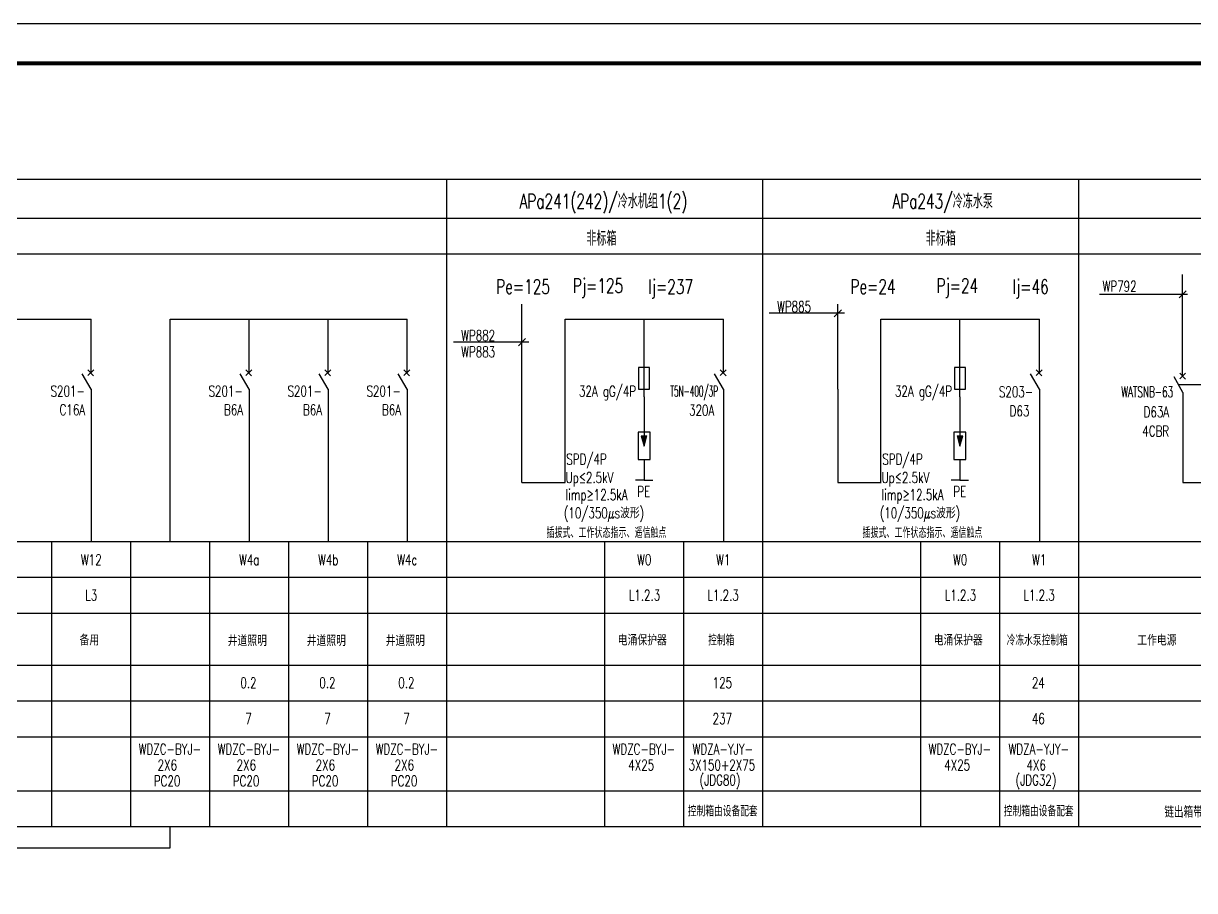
# Model space of a CAD drawing. Extents: x 1980812 to 2226895, y -554123 to 281606.
# Drawn here: x 2158333 to 2187690, y 183565 to 205291 of the extents above; entities that cross this region are included whole.
import ezdxf
from ezdxf.enums import TextEntityAlignment as Align

# ---------------------------------------------------------------- set-up
doc = ezdxf.new("R2010")
doc.units = 0
doc.header["$LTSCALE"] = 1000
doc.header["$MEASUREMENT"] = 0
doc.linetypes.add('DXXX', pattern=[4.5, 3, -1.5])
for name, color, linetype in [('1', 1, 'Continuous'), ('2', 2, 'Continuous'), ('7', 7, 'Continuous'), ('DQ1', 1, 'Continuous'), ('DQ2', 2, 'Continuous'), ('DQ7', 7, 'Continuous'), ('TK', 1, 'Continuous'), ('ZYJ', 4, 'Continuous')]:
    doc.layers.add(name, color=color, linetype=linetype)
doc.styles.add('D8', font='txtw.shx', dxfattribs={"width": 0.7, "bigfont": 'hztxtw.shx'})

# ---------------------------------------------------------------- blocks, each defined once
blk = doc.blocks.new('BLQ')
at = {"layer": '1'}
blk.add_hatch(color=256, dxfattribs=at).paths.add_polyline_path([(0.8, -1), (-0.8, -1), (0, -3.88)])
for p, q in [((-0.8, -1), (0.8, -1)), ((-0.8, -1), (0, -3.88)), ((0, -3.88), (0.8, -1))]:
    blk.add_line(p, q, dxfattribs=at)
blk.add_lwpolyline([(-1.67, -7.58), (1.67, -7.58), (1.67, 0), (-1.67, 0)], close=True, dxfattribs=at)
at = {"layer": '2'}
for p, q in [((0, -7.58), (0, -13.31)), ((0, -13.31), (-2.41, -13.31)), ((0, -13.31), (2.41, -13.31))]:
    blk.add_line(p, q, dxfattribs=at)
blk = doc.blocks.new('RD')
at = {"layer": '1', "color": 1}
blk.add_lwpolyline([(-150, 0), (-150, -600), (150, -600), (150, 0)], close=True, dxfattribs=at)
blk = doc.blocks.new('ta1j')
at = {"layer": 'TK'}
blk.add_lwpolyline([(-210, 594), (841, 594), (841, 0), (-210, 0)], close=True, dxfattribs=at)
at = {"layer": 'TK', "const_width": 1}
blk.add_lwpolyline([(831, 10), (831, 584), (-185, 584), (-185, 10)], close=True, dxfattribs=at)

msp = doc.modelspace()

# ---------------------------------------------------------------- linework, layer by layer
at = {"layer": '2'}
for p, q in [((2173889.7, 195936.4), (2173889.7, 197885.1)), ((2181809.7, 195936.4), (2181809.7, 197885.1)), ((2173889.7, 195936.4), (2173889.7, 194958.3)), ((2181809.7, 195936.4), (2181809.7, 194958.3))]:
    msp.add_line(p, q, dxfattribs=at)
at = {"layer": 'DQ1'}
for p, q in [((2128699.8, 201388.6), (2168939.7, 201388.6)), ((2168939.7, 201388.6), (2176859.7, 201388.6)), ((2176859.7, 201388.6), (2184779.7, 201388.6)), ((2184779.7, 201388.6), (2184779.7, 185172)), ((2184779.7, 201388.6), (2205219.6, 201388.6)), ((2160029.7, 196124), (2159804.7, 196513.7)), ((2159947.6, 196610.3), (2160093.1, 196462.5)), ((2159948.8, 196466), (2160096.7, 196611.5)), ((2163989.7, 196124), (2163764.7, 196513.7)), ((2163907.6, 196610.3), (2164053.1, 196462.5)), ((2163908.8, 196466), (2164056.7, 196611.5)), ((2165969.7, 196124), (2165744.7, 196513.7)), ((2165887.6, 196610.3), (2166033.1, 196462.5)), ((2165888.8, 196466), (2166036.7, 196611.5)), ((2167949.7, 196124), (2167724.7, 196513.7)), ((2167867.6, 196610.3), (2168013.1, 196462.5)), ((2167868.8, 196466), (2168016.7, 196611.5)), ((2175881.4, 196124), (2175656.4, 196513.7)), ((2175799.3, 196610.3), (2175944.8, 196462.5)), ((2175800.5, 196466), (2175948.3, 196611.5)), ((2183801.4, 196124), (2183576.4, 196513.7)), ((2183719.3, 196610.3), (2183864.8, 196462.5)), ((2183720.5, 196466), (2183868.3, 196611.5)), ((2187399.6, 196043), (2187174.6, 196432.7)), ((2187317.5, 196529.3), (2187463, 196381.5)), ((2187318.7, 196385), (2187466.5, 196530.6)), ((2128699.8, 185172), (2168939.7, 185172)), ((2168939.7, 185172), (2176859.7, 185172)), ((2176859.7, 185172), (2184779.7, 185172)), ((2184779.7, 185172), (2205219.6, 185172))]:
    msp.add_line(p, q, dxfattribs=at)
at = {"layer": 'DQ2'}
for p, q in [((2187390.2, 196455.4), (2187390.2, 198998)), ((2170829.7, 193789.9), (2170829.7, 198259.4)), ((2178749.7, 196126.5), (2178749.7, 198259.4)), ((2134289.7, 197885.1), (2160029.7, 197885.1)), ((2160029.7, 196536.4), (2160029.7, 197885.1)), ((2162009.7, 192314), (2162009.7, 197885.1)), ((2162009.7, 197885.1), (2167949.7, 197885.1)), ((2163989.7, 196536.4), (2163989.7, 197885.1)), ((2165969.7, 196536.4), (2165969.7, 197885.1)), ((2167949.7, 196536.4), (2167949.7, 197885.1)), ((2171909.7, 197885.1), (2175881.4, 197885.1)), ((2171909.7, 193792.5), (2171909.7, 197885.1)), ((2175881.4, 196536.4), (2175881.4, 197885.1)), ((2179829.7, 197885.1), (2183801.4, 197885.1)), ((2179829.7, 193792.5), (2179829.7, 197885.1)), ((2183801.4, 196536.4), (2183801.4, 197885.1)), ((2160029.7, 196124), (2160029.7, 192314)), ((2163989.7, 196124), (2163989.7, 192314)), ((2165969.7, 196124), (2165969.7, 192314)), ((2167949.7, 196124), (2167949.7, 192314)), ((2175881.4, 196124), (2175881.4, 192314)), ((2178749.7, 196126.5), (2178749.7, 193789.9)), ((2183801.4, 196124), (2183801.4, 192314)), ((2187399.6, 196043), (2187399.6, 193792.5)), ((2170829.7, 193789.9), (2171910.1, 193789.9)), ((2178749.7, 193789.9), (2179830.1, 193789.9)), ((2187399.6, 193792.5), (2190369.6, 193792.5)), ((2162009.7, 184632), (2162009.7, 185172)), ((2146436.3, 184632), (2162009.7, 184632))]:
    msp.add_line(p, q, dxfattribs=at)
at = {"layer": 'DQ7'}
for p, q in [((2168939.7, 201388.6), (2168939.7, 185172)), ((2176859.7, 201388.6), (2176859.7, 185172)), ((2128699.8, 200414), (2168939.7, 200414)), ((2168939.7, 200414), (2176859.7, 200414)), ((2176859.7, 200414), (2184779.7, 200414)), ((2184779.7, 200414), (2205219.6, 200414)), ((2128699.8, 199514), (2168939.7, 199514)), ((2168939.7, 199514), (2176859.7, 199514)), ((2176859.7, 199514), (2184779.7, 199514)), ((2184779.7, 199514), (2205219.6, 199514)), ((2187513.1, 198502.4), (2185307.4, 198502.4)), ((2178918.3, 198028.2), (2177029.8, 198028.2)), ((2170998.3, 197305.6), (2169109.8, 197305.6)), ((2128699.8, 192314), (2168939.7, 192314)), ((2159039.7, 192314), (2159039.7, 185172)), ((2161019.7, 192314), (2161019.7, 185172)), ((2162999.7, 192314), (2162999.7, 185172)), ((2164979.7, 192314), (2164979.7, 185172)), ((2166959.7, 192314), (2166959.7, 185172)), ((2168939.7, 192314), (2176859.7, 192314)), ((2172899.7, 192314), (2172899.7, 185172)), ((2174879.7, 192314), (2174879.7, 185172)), ((2176859.7, 192314), (2184779.7, 192314)), ((2180819.7, 192314), (2180819.7, 185172)), ((2182799.7, 192314), (2182799.7, 185172)), ((2184779.7, 192314), (2205219.6, 192314)), ((2128699.8, 191414), (2168939.7, 191414)), ((2168939.7, 191414), (2176859.7, 191414)), ((2176859.7, 191414), (2184779.7, 191414)), ((2184779.7, 191414), (2205219.6, 191414)), ((2128699.8, 190514), (2168939.7, 190514)), ((2168939.7, 190514), (2176859.7, 190514)), ((2176859.7, 190514), (2184779.7, 190514)), ((2184779.7, 190514), (2205219.6, 190514)), ((2128699.8, 189216.1), (2168939.7, 189216.1)), ((2168939.7, 189216.1), (2176859.7, 189216.1)), ((2176859.7, 189216.1), (2184779.7, 189216.1)), ((2184779.7, 189216.1), (2205219.6, 189216.1)), ((2128699.8, 188316.1), (2168939.7, 188316.1)), ((2168939.7, 188316.1), (2176859.7, 188316.1)), ((2176859.7, 188316.1), (2184779.7, 188316.1)), ((2184779.7, 188316.1), (2205219.6, 188316.1)), ((2128699.8, 187416.1), (2168939.7, 187416.1)), ((2168939.7, 187416.1), (2176859.7, 187416.1)), ((2176859.7, 187416.1), (2184779.7, 187416.1)), ((2184779.7, 187416.1), (2205219.6, 187416.1)), ((2128699.8, 186066.1), (2168939.7, 186066.1)), ((2168939.7, 186066.1), (2176859.7, 186066.1)), ((2176859.7, 186066.1), (2184779.7, 186066.1)), ((2184779.7, 186066.1), (2205219.6, 186066.1))]:
    msp.add_line(p, q, dxfattribs=at)
at = {"layer": 'DQ7', "color": 7}
for p, q in [((2187304.7, 198416.9), (2187475.7, 198587.9)), ((2178659.7, 197938.2), (2178839.7, 198118.2)), ((2170739.7, 197215.6), (2170919.7, 197395.6))]:
    msp.add_line(p, q, dxfattribs=at)
at = {"layer": 'ZYJ', "color": 7, "linetype": 'DXXX'}
msp.add_line((2187283.4, 196244.3), (2189263.4, 196244.3), dxfattribs=at)

# ---------------------------------------------------------------- block references
at = {"layer": '1', "xscale": 90, "yscale": 89.99999999999999, "zscale": 89.99999999999999}
for p in [(2173889.7, 195048.3), (2181809.7, 195048.3)]:
    msp.add_blockref('BLQ', p, dxfattribs=at)
at = {"layer": '7', "xscale": 0.900000000000091, "yscale": 0.9, "zscale": 0.9}
for p in [(2173889.7, 196671.3), (2181809.7, 196671.3)]:
    msp.add_blockref('RD', p, dxfattribs=at)
at = {"layer": 'TK', "xscale": 100, "yscale": 100, "zscale": 100}
msp.add_blockref('ta1j', (2142794.5, 145890.6), dxfattribs=at)

# ---------------------------------------------------------------- texts
at = {"layer": '7', "style": 'D8'}
for s, width, p in [('32A gG/4P', 0.7, (2173692.5, 195940.7)), ('T5N-400/3P', 0.5, (2175746.6, 195942.1)), ('32A gG/4P', 0.7, (2181612.5, 195940.7)), ('320A', 0.7, (2175651.4, 195464.3))]:
    msp.add_text(s, height=270, dxfattribs=dict(at, width=width)).set_placement(p, align=Align.RIGHT)
for s, width, p in [('SPD/4P', 0.7, (2171942.2, 194238.3)), ('SPD/4P', 0.7, (2179862.2, 194238.3)), ('Up\\M+5A1DC2.5kV', 0.7, (2171924.1, 193777.7)), ('Up\\M+5A1DC2.5kV', 0.7, (2179844.1, 193777.7)), ('Iimp\\M+5A1DD12.5kA', 0.7, (2171924.1, 193347.8)), ('PE', 0.7, (2173722.1, 193429.6)), ('Iimp\\M+5A1DD12.5kA', 0.7, (2179844.1, 193347.8)), ('PE', 0.7, (2181642.1, 193429.6)), ('(10/350\\M+5A6CCs\\M+5B2A8\\M+5D0CE)', 0.7, (2171880.3, 192892.4)), ('(10/350\\M+5A6CCs\\M+5B2A8\\M+5D0CE)', 0.7, (2179800.3, 192892.4)), ('\\M+5B2E5\\M+5B0CE\\M+5CABD\\M+5A1A2\\M+5B9A4\\M+5D7F7\\M+5D7B4\\M+5CCAC\\M+5D6B8\\M+5CABE\\M+5A1A2\\M+5D2A3\\M+5D0C5\\M+5B4A5\\M+5B5E3', 0.55, (2171445.6, 192399.5)), ('\\M+5B2E5\\M+5B0CE\\M+5CABD\\M+5A1A2\\M+5B9A4\\M+5D7F7\\M+5D7B4\\M+5CCAC\\M+5D6B8\\M+5CABE\\M+5A1A2\\M+5D2A3\\M+5D0C5\\M+5B4A5\\M+5B5E3', 0.55, (2179365.6, 192399.5))]:
    msp.add_text(s, height=270, dxfattribs=dict(at, width=width)).set_placement(p)
at = {"layer": 'DQ7', "style": 'D8', "width": 0.7}
for s, p in [('APa241(242)/\\M+5C0E4\\M+5CBAE\\M+5BBFA\\M+5D7E91(2)', (2172870.5, 200837.5)), ('APa243/\\M+5C0E4\\M+5B6B3\\M+5CBAE\\M+5B1C3', (2181375.3, 200837.5)), ('\\M+5B7C7\\M+5B1EA\\M+5CFE4', (2172822.1, 199904.2)), ('\\M+5B7C7\\M+5B1EA\\M+5CFE4', (2181327, 199904.2))]:
    msp.add_text(s, height=360, dxfattribs=at).set_placement(p, align=Align.MIDDLE_CENTER)
for s, height, p in [('Pe=125', 360, (2170181.4, 198515.3)), ('Pj=125', 360, (2172103.2, 198539)), ('Ij=237', 360, (2173995.5, 198515.3)), ('Pe=24', 360, (2179061.7, 198515.3)), ('Pj=24', 360, (2181218.6, 198539)), ('Ij=46', 360, (2183126.6, 198515.3)), ('WP792', 270, (2185386.9, 198570.9)), ('WP885', 270, (2177226.6, 198058.8)), ('WP882', 270, (2169306.6, 197336.2)), ('WP883', 270, (2169306.6, 196927.9))]:
    msp.add_text(s, height=height, dxfattribs=at).set_placement(p)
at = {"layer": 'DQ7', "style": 'D8'}
for s, height, width, p in [('S201-', 270.01, 0.7, (2159872.5, 195942)), ('S201-', 270.01, 0.7, (2163832.5, 195942)), ('S201-', 270.01, 0.7, (2165812.5, 195942)), ('S201-', 270.01, 0.7, (2167792.5, 195942)), ('S203-', 270, 0.7, (2183644.2, 195924.6)), ('WATSNB-63', 270, 0.6, (2187153, 195925.8)), ('C16A', 270, 0.7, (2159879.9, 195475.5)), ('B6A', 270, 0.7, (2163839.9, 195475.5)), ('B6A', 270, 0.7, (2165819.9, 195475.5)), ('B6A', 270, 0.7, (2167799.9, 195475.5)), ('D63', 270, 0.7, (2183549.1, 195446.8)), ('D63A', 270, 0.7, (2187052.9, 195422.9)), ('4CBR', 270, 0.7, (2187052.9, 194941.4))]:
    msp.add_text(s, height=height, dxfattribs=dict(at, width=width)).set_placement(p, align=Align.RIGHT)
for s, height, width, p in [('W12', 270, 0.7, (2160034.4, 191852.6)), ('W4a', 270, 0.7, (2163994.4, 191852.6)), ('W4b', 270, 0.7, (2165974.4, 191852.6)), ('W4c', 270, 0.7, (2167954.4, 191852.6)), ('W0', 270, 0.7, (2173894.4, 191852.6)), ('W1', 270, 0.7, (2175874.4, 191852.6)), ('W0', 270, 0.7, (2181814.4, 191852.6)), ('W1', 270, 0.7, (2183794.4, 191852.6)), ('L3', 270, 0.7, (2160032.8, 190964.4)), ('L1.2.3', 270, 0.7, (2173902.1, 190964.4)), ('L1.2.3', 270, 0.7, (2175872.8, 190964.4)), ('L1.2.3', 270, 0.7, (2181822.1, 190964.4)), ('L1.2.3', 270, 0.7, (2183792.8, 190964.4)), ('\\M+5B1B8\\M+5D3C3', 270, 0.7, (2159985.6, 189853.6)), ('\\M+5BEAE\\M+5B5C0\\M+5D5D5\\M+5C3F7', 270, 0.7, (2163945.6, 189838)), ('\\M+5BEAE\\M+5B5C0\\M+5D5D5\\M+5C3F7', 270, 0.7, (2165925.6, 189838)), ('\\M+5BEAE\\M+5B5C0\\M+5D5D5\\M+5C3F7', 270, 0.7, (2167905.6, 189838)), ('\\M+5B5E7\\M+5D3BF\\M+5B1A3\\M+5BBA4\\M+5C6F7', 270, 0.7, (2173845.6, 189853.6)), ('\\M+5BFD8\\M+5D6C6\\M+5CFE4', 270, 0.6, (2175825.6, 189853.6)), ('\\M+5B5E7\\M+5D3BF\\M+5B1A3\\M+5BBA4\\M+5C6F7', 270, 0.7, (2181765.6, 189853.6)), ('\\M+5C0E4\\M+5B6B3\\M+5CBAE\\M+5B1C3\\M+5BFD8\\M+5D6C6\\M+5CFE4', 270, 0.6, (2183745.6, 189853.6)), ('\\M+5B9A4\\M+5D7F7\\M+5B5E7\\M+5D4B4', 270, 0.7, (2186746.1, 189850.9)), ('0.2', 270, 0.7, (2163974.1, 188771.1)), ('0.2', 270, 0.7, (2165954.1, 188771.1)), ('0.2', 270, 0.7, (2167934.1, 188771.1)), ('125', 270, 0.7, (2175854.1, 188771.1)), ('24', 270, 0.7, (2183774.1, 188771.1)), ('7', 270, 0.7, (2163974.1, 187871.1)), ('7', 270, 0.7, (2165954.1, 187871.1)), ('7', 270, 0.7, (2167934.1, 187871.1)), ('237', 270, 0.7, (2175854.1, 187871.1)), ('46', 270, 0.7, (2183774.1, 187871.1)), ('WDZC-BYJ-', 270, 0.7, (2162005.4, 187108.1)), ('WDZC-BYJ-', 270, 0.7, (2163985.4, 187108.1)), ('WDZC-BYJ-', 270, 0.7, (2165965.4, 187108.1)), ('WDZC-BYJ-', 270, 0.7, (2167945.4, 187108.1)), ('WDZC-BYJ-', 270, 0.7, (2173885.4, 187108.1)), ('WDZA-YJY-', 270, 0.7, (2175865.4, 187108.1)), ('WDZC-BYJ-', 270, 0.7, (2181805.4, 187108.1)), ('WDZA-YJY-', 270, 0.7, (2183785.4, 187108.1)), ('2X6', 270, 0.7, (2161940.2, 186709.5)), ('2X6', 270, 0.7, (2163920.2, 186709.5)), ('2X6', 270, 0.7, (2165900.2, 186709.5)), ('2X6', 270, 0.7, (2167880.2, 186709.5)), ('4X25', 270, 0.7, (2173820.2, 186709.5)), ('3X150+2X75', 270, 0.7, (2175841.7, 186709.5)), ('4X25', 270, 0.7, (2181740.2, 186709.5)), ('4X6', 270, 0.7, (2183720.2, 186709.5)), ('PC20', 270, 0.7, (2161934.6, 186312.9)), ('PC20', 270, 0.7, (2163914.6, 186312.9)), ('PC20', 270, 0.7, (2165894.6, 186312.9)), ('PC20', 270, 0.7, (2167874.6, 186312.9)), ('(JDG80)', 270, 0.7, (2175794.6, 186312.9)), ('(JDG32)', 270, 0.7, (2183714.6, 186312.9)), ('\\M+5BFD8\\M+5D6C6\\M+5CFE4\\M+5D3C9\\M+5C9E8\\M+5B1B8\\M+5C5E4\\M+5CCD7', 270, 0.6, (2175862.9, 185570.7)), ('\\M+5BFD8\\M+5D6C6\\M+5CFE4\\M+5D3C9\\M+5C9E8\\M+5B1B8\\M+5C5E4\\M+5CCD7', 270, 0.6, (2183782.9, 185570.7)), ('\\M+5C1B4\\M+5B3F6\\M+5CFE4\\M+5B4F8160A\\M+5B7D6\\M+5CFDF\\M+5CDAD\\M+5C5C5', 285.882, 0.7, (2188228.3, 185548))]:
    msp.add_text(s, height=height, dxfattribs=dict(at, width=width)).set_placement(p, align=Align.MIDDLE)

doc.saveas('drawing.dxf')
